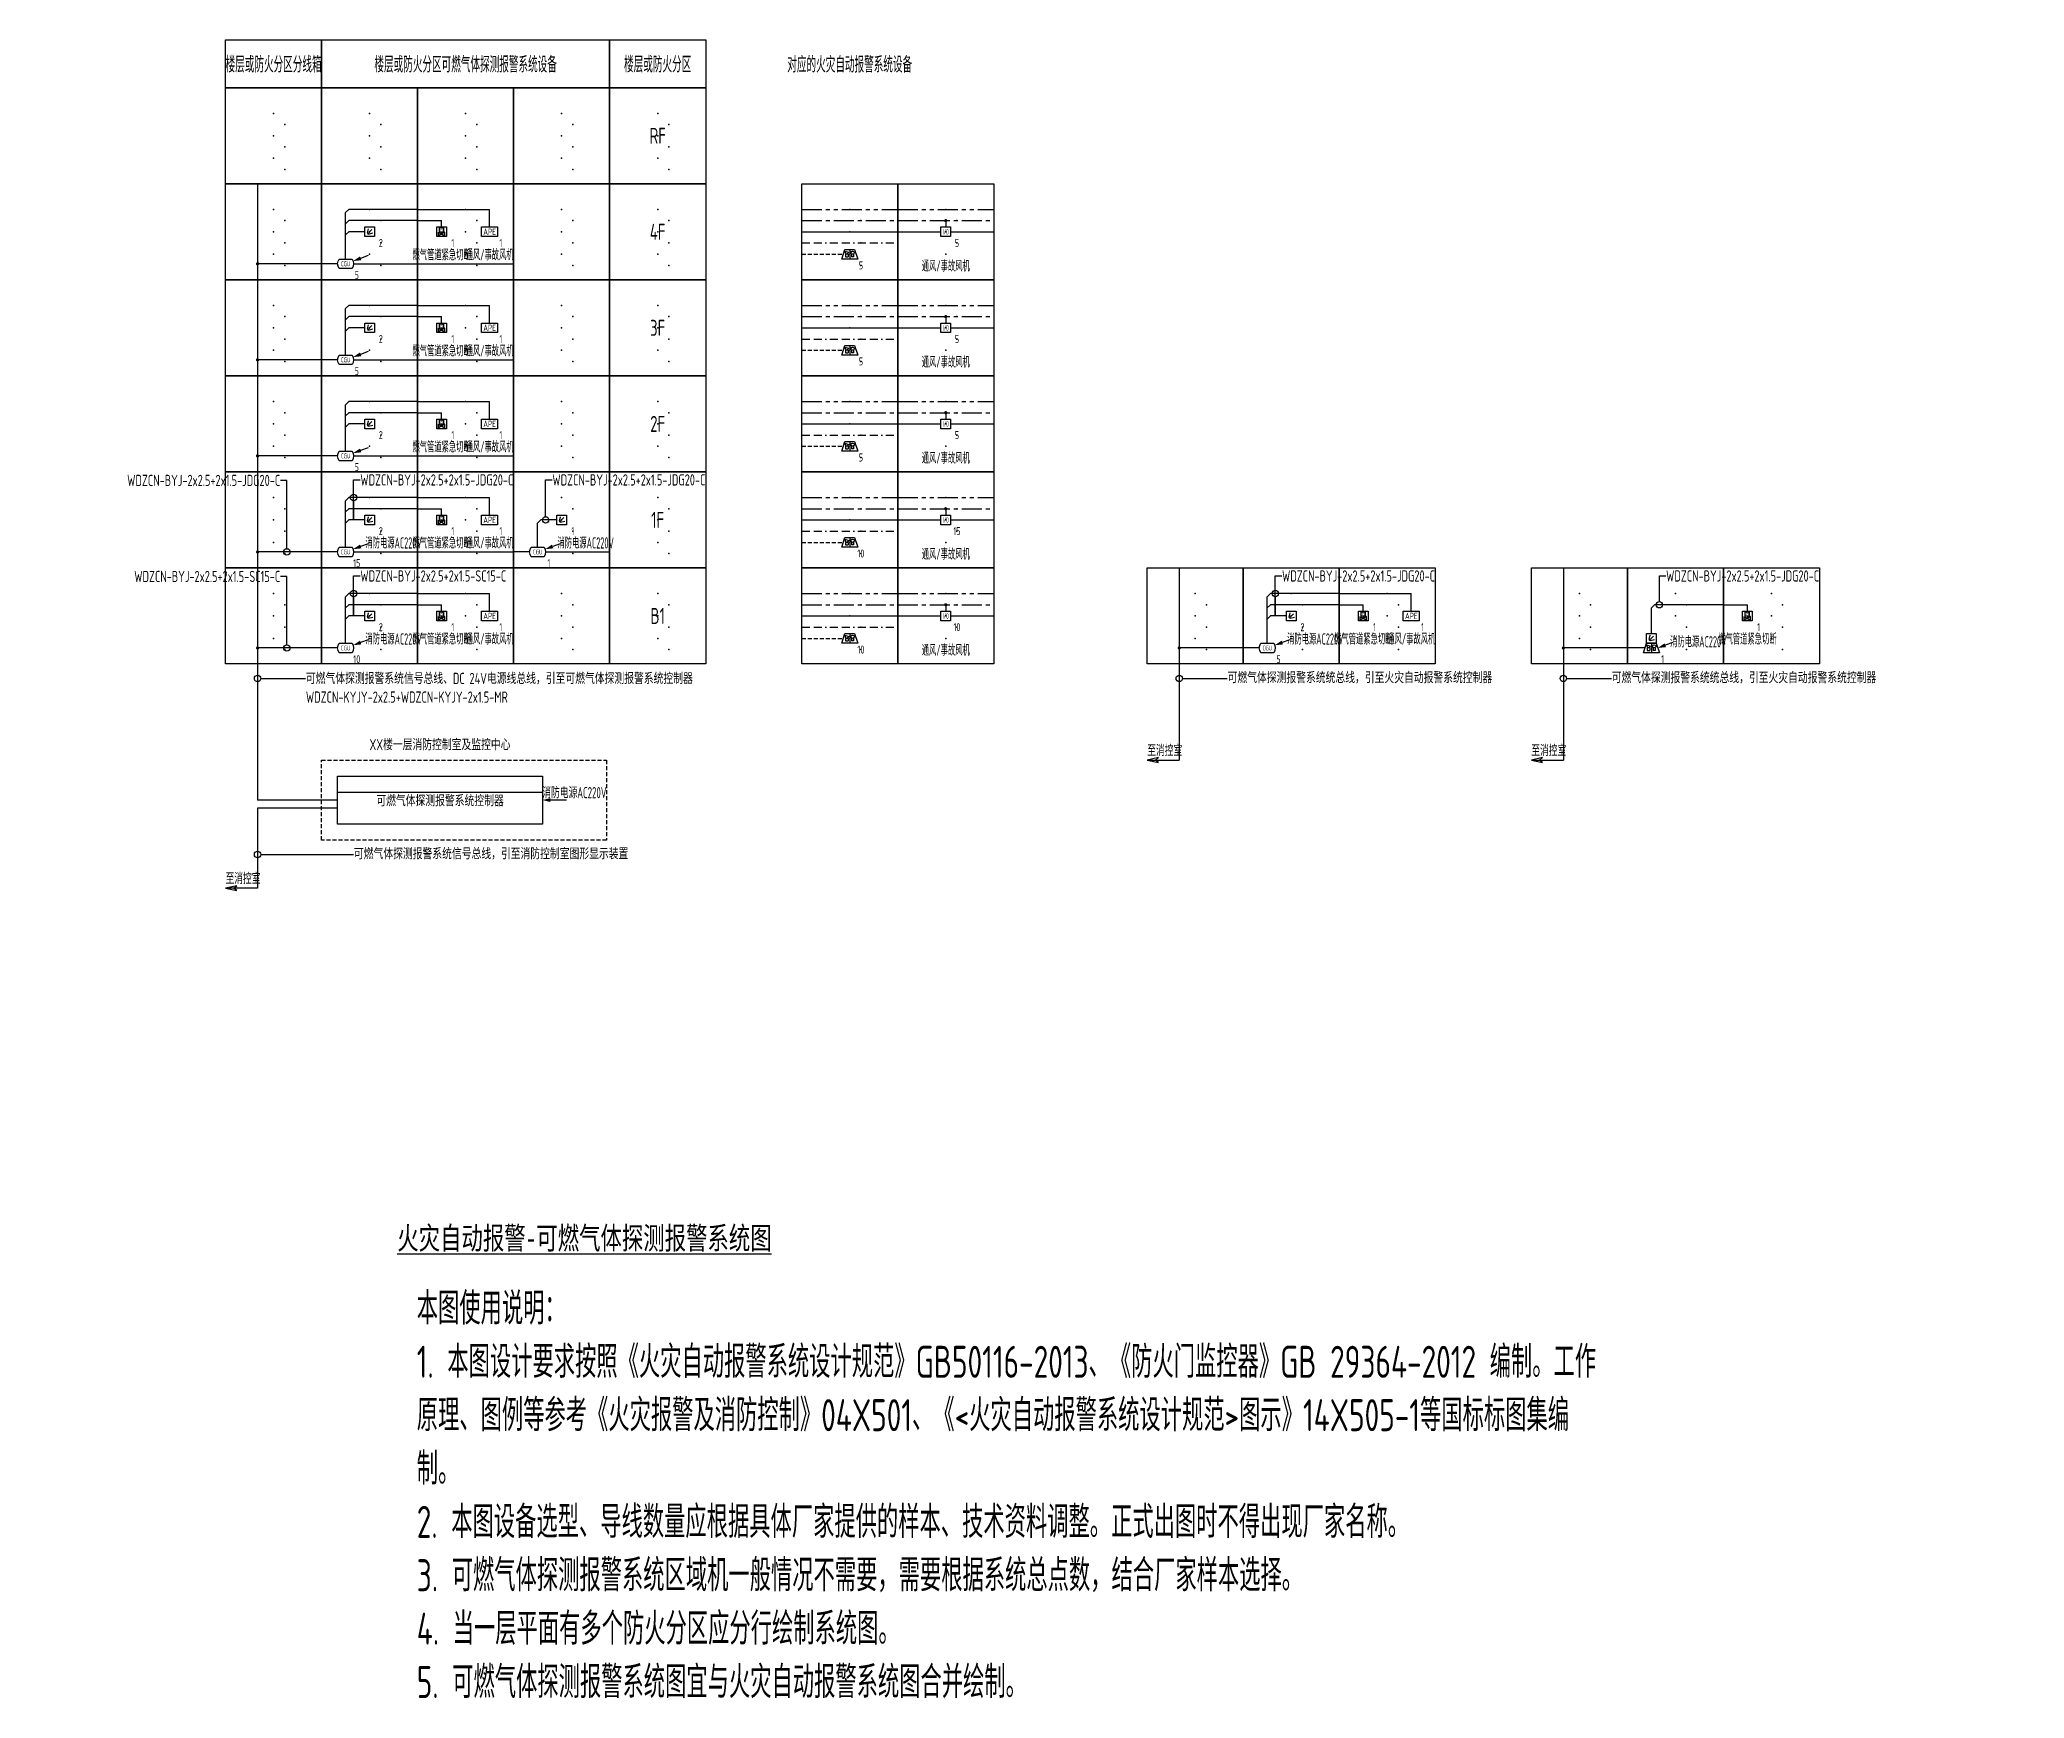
# Model space of a CAD drawing. Header units: millimetres. Extents: x -1040173 to 349982, y -145921 to 298175.
# Drawn here: x 128508 to 190513, y -35307 to 16500 of the extents above; entities that cross this region are included whole.
import ezdxf
from ezdxf import colors
from ezdxf.entities.mleader import LeaderData, LeaderLine
from ezdxf.enums import TextEntityAlignment as Align
from ezdxf.math import Vec2, Vec3

# ---------------------------------------------------------------- set-up
doc = ezdxf.new("R2010")
doc.units = ezdxf.units.MM
doc.header["$LTSCALE"] = 500
doc.header["$MEASUREMENT"] = 0
for name, pattern in [('BORDER', [1.75, 0.5, -0.25, 0.5, -0.25, 0, -0.25]), ('CENTER', [2, 1.25, -0.25, 0.25, -0.25]), ('HIDDEN', [0.375, 0.25, -0.125]), ('PHANTOM', [2.5, 1.25, -0.25, 0.25, -0.25, 0.25, -0.25])]:
    doc.linetypes.add(name, pattern=pattern)
doc.layers.get('0').update_dxf_attribs({"color": 255, "linetype": 'CONTINUOUS'})
for name, color, linetype in [('E-BRST-WIRE', 2, 'BORDER'), ('E-FAS-DEVC', 3, 'CONTINUOUS'), ('E-FAS-WIRE', 4, 'CONTINUOUS'), ('E-FAS-WIRE2', 1, 'CENTER'), ('E-FAS-WIRE3', 4, 'PHANTOM'), ('E-FAS-WIRE5', 4, 'HIDDEN'), ('E-POWR-EQPM', 3, 'CONTINUOUS'), ('E-REQU-DIMS', 30, 'CONTINUOUS'), ('E-UNIV-DIAG', 2, 'CONTINUOUS'), ('E-UNIV-DIAG2', 2, 'HIDDEN'), ('E-UNIV-EL', 140, 'CONTINUOUS'), ('E-UNIV-NOTE', 6, 'CONTINUOUS')]:
    doc.layers.add(name, color=color, linetype=linetype)
doc.styles.add('TH-STYLE1', font='Stfangso_0.ttf', dxfattribs={"width": 0.7})
doc.styles.add('TH-STYLE3', font='tssdeng.shx', dxfattribs={"width": 0.7, "bigfont": 'tssdchn.shx'})

# ---------------------------------------------------------------- blocks, each defined once
blk = doc.blocks.new('E-ES01')
blk.add_lwpolyline([(0, 3000), (3000, 3000), (3000, 0), (0, 0)], close=True)
for p in [(1500, 2200), (1500, 1500), (1850, 1850), (1500, 800), (1850, 1150), (1850, 450)]:
    blk.add_point(p)
blk = doc.blocks.new('E-BCGS110')
blk.add_lwpolyline([(-2, 1.5), (2, 1.5, -0.333333), (2, -1.5), (-2, -1.5, -0.333333)], format="xyb", close=True)
at = {"layer": 'E-UNIV-EL', "style": 'TH-STYLE3', "width": 0.7}
blk.add_attdef('F', text='', height=1.5, dxfattribs=at).set_placement((0, 0), align=Align.MIDDLE)
blk = doc.blocks.new('E-BCGS210')
blk.add_lwpolyline([(-1.5, -1.5), (-1.5, 1.5), (1.5, 1.5), (1.5, -1.5)], close=True)
at = {"layer": 'E-UNIV-EL'}
for p, q in [((-0.71, -0.35), (-0.35, 0.97)), ((-0.71, -0.71), (0.71, 0.71)), ((-0.35, -0.71), (0.97, -0.35))]:
    blk.add_line(p, q, dxfattribs=at)
at = {"layer": 'E-UNIV-EL', "const_width": 0.25}
blk.add_lwpolyline([(-0.62, -0.44, 1), (-0.44, -0.62, 1)], format="xyb", close=True, dxfattribs=at)
blk = doc.blocks.new('E-BFAS621-3')
blk.add_lwpolyline([(-1.5, -1.5), (-1.5, 1.5), (1.5, 1.5), (1.5, -1.5)], close=True)
at = {"layer": 'E-UNIV-EL'}
for p, q in [((-0.65, 1.3), (0.65, 1.3)), ((-0.65, 0), (-0.65, 1.3)), ((-0.65, 0), (0.65, 0)), ((0, 0), (0, -0.7)), ((0.65, 0), (0.65, 1.3))]:
    blk.add_line(p, q, dxfattribs=at)
blk.add_lwpolyline([(1, -1.28), (1, -0.12), (-1, -1.28), (-1, -0.12)], close=True, dxfattribs=at)
at = {"layer": 'E-UNIV-EL', "style": 'TH-STYLE3', "width": 0.7}
blk.add_attdef('F', text='', height=1, dxfattribs=at).set_placement((0, 0.65), align=Align.MIDDLE)
blk = doc.blocks.new('E-BDB004')
blk.add_lwpolyline([(-2.5, -1.5), (-2.5, 1.5), (2.5, 1.5), (2.5, -1.5)], close=True)
at = {"layer": 'E-UNIV-EL', "style": 'TH-STYLE3', "width": 0.7}
blk.add_attdef('BOX', text='', height=2, dxfattribs=at).set_placement((0, 0), align=Align.MIDDLE)
blk = doc.blocks.new('E-BFAS520')
blk.add_lwpolyline([(-1.5, -1.5), (-1.5, 1.5), (1.5, 1.5), (1.5, -1.5)], close=True)
at = {"layer": 'E-UNIV-EL', "style": 'TH-STYLE3', "width": 0.5}
blk.add_attdef('F', text='', height=1.7, dxfattribs=at).set_placement((0, 0), align=Align.MIDDLE)
blk = doc.blocks.new('E-BFAS330')
blk.add_lwpolyline([(-2.5, -1.5), (-1.5, 1.5), (1.5, 1.5), (2.5, -1.5)], close=True)
at = {"layer": 'E-UNIV-EL'}
for p, q in [((-1.56, 1), (-0.24, 0.6)), ((-1.1, 0), (-1.56, 1)), ((-0.5, 0), (-1.3, 0)), ((-1.3, 0), (-1.3, -0.8)), ((-0.7, 0), (-0.24, 0.6)), ((-0.5, 0), (-0.5, -0.8)), ((0, 1.5), (0, -1.5)), ((0.6, 0.1), (0.6, -0.8)), ((1.2, 0.1), (1.2, -0.8)), ((-1.3, -0.8), (-0.5, -0.8)), ((1.2, -0.8), (0.6, -0.8))]:
    blk.add_line(p, q, dxfattribs=at)
blk.add_circle((0.9, 0.5), 0.5, dxfattribs=at)
blk = doc.blocks.new('E-BCGS215')
for points in [[(-2.5, -3), (-1.5, 0), (1.5, 0), (2.5, -3)], [(-1.5, 0), (-1.5, 3), (1.5, 3), (1.5, 0)]]:
    blk.add_lwpolyline(points, close=True)
at = {"layer": 'E-UNIV-EL'}
for p, q in [((-0.71, 1.15), (-0.35, 2.47)), ((-0.71, 0.79), (0.71, 2.21)), ((-0.35, 0.79), (0.97, 1.15)), ((0, 0), (0, -3)), ((-1.56, -0.5), (-0.24, -0.9)), ((-1.1, -1.5), (-1.56, -0.5)), ((-0.5, -1.5), (-1.3, -1.5)), ((-1.3, -1.5), (-1.3, -2.3)), ((-1.3, -2.3), (-0.5, -2.3)), ((-0.7, -1.5), (-0.24, -0.9)), ((-0.5, -1.5), (-0.5, -2.3)), ((0.6, -1.4), (0.6, -2.3)), ((1.2, -2.3), (0.6, -2.3)), ((1.2, -1.4), (1.2, -2.3))]:
    blk.add_line(p, q, dxfattribs=at)
at = {"layer": 'E-UNIV-EL', "const_width": 0.25}
blk.add_lwpolyline([(-0.62, 1.06, 1), (-0.44, 0.88, 1)], format="xyb", close=True, dxfattribs=at)
at = {"layer": 'E-UNIV-EL'}
blk.add_circle((0.9, -1), 0.5, dxfattribs=at)
blk = doc.blocks.new('_DotBlank')
at = {"color": 0, "linetype": 'ByBlock', "lineweight": -2}
blk.add_line((-0.5, 0), (-1, 0), dxfattribs=at)
blk.add_circle((0, 0), 0.5, dxfattribs=at)

msp = doc.modelspace()

# ---------------------------------------------------------------- linework, layer by layer
at = {"layer": 'E-BRST-WIRE'}
for p, q in [((152316, 10150), (155316, 10150)), ((152316, 7150), (155316, 7150)), ((152316, 4150), (155316, 4150)), ((152316, 1150), (155316, 1150)), ((152316, -1850), (155316, -1850))]:
    msp.add_line(p, q, dxfattribs=at)
at = {"layer": 'E-FAS-DEVC'}
for p, q in [((138771, 9757), (138536, 9671)), ((138771, 6757), (138536, 6671)), ((138771, 3757), (138536, 3671)), ((138771, 757), (138536, 671)), ((144771, 757), (144536, 671)), ((138771, -2243), (138536, -2329)), ((167567, -2243), (167332, -2329)), ((179532, -2329), (179297, -2414)), ((137816, -7000), (144216, -7000)), ((144966, -7250), (144466, -7250))]:
    msp.add_line(p, q, dxfattribs=at)
for points in [[(138536, 9671, 125, 0, 0), (138301, 9586, 0, 0, 0)], [(138536, 6671, 125, 0, 0), (138301, 6586, 0, 0, 0)], [(138536, 3671, 125, 0, 0), (138301, 3586, 0, 0, 0)], [(138536, 671, 125, 0, 0), (138301, 586, 0, 0, 0)], [(144536, 671, 125, 0, 0), (144301, 586, 0, 0, 0)], [(138536, -2329, 125, 0, 0), (138301, -2414, 0, 0, 0)], [(167332, -2329, 125, 0, 0), (167097, -2414, 0, 0, 0)], [(179297, -2414, 125, 0, 0), (179062, -2500, 0, 0, 0)], [(144466, -7250, 125, 0, 0), (144216, -7250, 0, 0, 0)]]:
    msp.add_lwpolyline(points, format="xyseb", dxfattribs=at)
msp.add_lwpolyline([(137816, -8000), (137816, -6500), (144216, -6500), (144216, -8000)], close=True, dxfattribs=at)
at = {"layer": 'E-FAS-WIRE'}
for p, q in [((135316, 12000), (135316, 9000)), ((138166, 11200), (138066, 11100)), ((140316, 11200), (138166, 11200)), ((140316, 11200), (142566, 11200)), ((142566, 10650), (142566, 11200)), ((138066, 10400), (138066, 11100)), ((138066, 10750), (138166, 10850)), ((140316, 10850), (138166, 10850)), ((140316, 10850), (141066, 10850)), ((141066, 10650), (141066, 10850)), ((156816, 10850), (156816, 10650)), ((138066, 10400), (138166, 10500)), ((138066, 9650), (138066, 10400)), ((138666, 10500), (138166, 10500)), ((152316, 10500), (155316, 10500)), ((155316, 10500), (156666, 10500)), ((156966, 10500), (158316, 10500)), ((137316, 9500), (135316, 9500)), ((137816, 9500), (137316, 9500)), ((138316, 9500), (140316, 9500)), ((140316, 9500), (143316, 9500)), ((135316, 9000), (135316, 6000)), ((138166, 8200), (138066, 8100)), ((138066, 7400), (138066, 8100)), ((140316, 8200), (138166, 8200)), ((140316, 8200), (142566, 8200)), ((142566, 7650), (142566, 8200)), ((138066, 7750), (138166, 7850)), ((138066, 7400), (138166, 7500)), ((140316, 7850), (138166, 7850)), ((138666, 7500), (138166, 7500)), ((140316, 7850), (141066, 7850)), ((141066, 7650), (141066, 7850)), ((152316, 7500), (155316, 7500)), ((155316, 7500), (156666, 7500)), ((156816, 7850), (156816, 7650)), ((156966, 7500), (158316, 7500)), ((138066, 6650), (138066, 7400)), ((137316, 6500), (135316, 6500)), ((137816, 6500), (137316, 6500)), ((138316, 6500), (140316, 6500)), ((140316, 6500), (143316, 6500)), ((135316, 6000), (135316, 3000)), ((138166, 5200), (138066, 5100)), ((138066, 4400), (138066, 5100)), ((140316, 5200), (138166, 5200)), ((140316, 5200), (142566, 5200)), ((142566, 4650), (142566, 5200)), ((138066, 4750), (138166, 4850)), ((138066, 4400), (138166, 4500)), ((138066, 3650), (138066, 4400)), ((140316, 4850), (138166, 4850)), ((138666, 4500), (138166, 4500)), ((140316, 4850), (141066, 4850)), ((141066, 4650), (141066, 4850)), ((152316, 4500), (155316, 4500)), ((155316, 4500), (156666, 4500)), ((156816, 4850), (156816, 4650)), ((156966, 4500), (158316, 4500)), ((137316, 3500), (135316, 3500)), ((137316, 3500), (136066, 3500)), ((137816, 3500), (137316, 3500)), ((138316, 3500), (140316, 3500)), ((140316, 3500), (143316, 3500)), ((135316, 3000), (135316, 0)), ((138166, 2200), (138066, 2100)), ((138066, 1400), (138066, 2100)), ((140316, 2200), (138166, 2200)), ((140316, 2200), (142566, 2200)), ((142566, 1650), (142566, 2200)), ((138066, 1750), (138166, 1850)), ((138066, 1400), (138166, 1500)), ((138066, 650), (138066, 1400)), ((140316, 1850), (138166, 1850)), ((138666, 1500), (138166, 1500)), ((140316, 1850), (141066, 1850)), ((141066, 1650), (141066, 1850)), ((144066, 1400), (144166, 1500)), ((144066, 650), (144066, 1400)), ((144666, 1500), (144166, 1500)), ((152316, 1500), (155316, 1500)), ((155316, 1500), (156666, 1500)), ((156816, 1850), (156816, 1650)), ((156966, 1500), (158316, 1500)), ((137316, 500), (135316, 500)), ((137316, 500), (136066, 500)), ((137816, 500), (137316, 500)), ((138316, 500), (140316, 500)), ((140316, 500), (143316, 500)), ((143816, 500), (143316, 500)), ((144316, 500), (146316, 500)), ((135316, 0), (135316, -3000)), ((164112, 0), (164112, -3000)), ((176112, 0), (176112, -3000)), ((138166, -800), (138066, -900)), ((138066, -1600), (138066, -900)), ((138066, -1250), (138166, -1150)), ((140316, -800), (138166, -800)), ((140316, -1150), (138166, -1150)), ((140316, -800), (142566, -800)), ((140316, -1150), (141066, -1150)), ((141066, -1350), (141066, -1150)), ((142566, -1350), (142566, -800)), ((156816, -1150), (156816, -1350)), ((166962, -800), (166862, -900)), ((166862, -1600), (166862, -900)), ((166862, -1250), (166962, -1150)), ((169112, -800), (166962, -800)), ((169112, -1150), (166962, -1150)), ((169112, -800), (171362, -800)), ((169112, -1150), (169862, -1150)), ((169862, -1350), (169862, -1150)), ((171362, -1350), (171362, -800)), ((178862, -1250), (178962, -1150)), ((181112, -1150), (178962, -1150)), ((181112, -1150), (181862, -1150)), ((181862, -1350), (181862, -1150)), ((138066, -1600), (138166, -1500)), ((138066, -2350), (138066, -1600)), ((138666, -1500), (138166, -1500)), ((152316, -1500), (155316, -1500)), ((155316, -1500), (156666, -1500)), ((156966, -1500), (158316, -1500)), ((166862, -1600), (166962, -1500)), ((166862, -2350), (166862, -1600)), ((167462, -1500), (166962, -1500)), ((178862, -2050), (178862, -1250)), ((137316, -2500), (135316, -2500)), ((135316, -3000), (135316, -7250)), ((137816, -2500), (137316, -2500)), ((166112, -2500), (164112, -2500)), ((164112, -3000), (164112, -6000)), ((166612, -2500), (166112, -2500)), ((178112, -2500), (176112, -2500)), ((176112, -3000), (176112, -6000)), ((178662, -2500), (178112, -2500)), ((163112, -6000), (164112, -6000)), ((175112, -6000), (176112, -6000)), ((137816, -7250), (135316, -7250)), ((137816, -7500), (135316, -7500)), ((135316, -7500), (135316, -10000)), ((135316, -10000), (134316, -10000))]:
    msp.add_line(p, q, dxfattribs=at)
at = {"layer": 'E-FAS-WIRE', "const_width": 50}
for points in [[(156791, 10850, 1), (156841, 10850, 1)], [(135291, 9500, 1), (135341, 9500, 1)], [(156791, 7850, 1), (156841, 7850, 1)], [(135291, 6500, 1), (135341, 6500, 1)], [(156791, 4850, 1), (156841, 4850, 1)], [(135291, 3500, 1), (135341, 3500, 1)], [(156791, 1850, 1), (156841, 1850, 1)], [(135291, 500, 1), (135341, 500, 1)], [(156791, -1150, 1), (156841, -1150, 1)], [(135291, -2500, 1), (135341, -2500, 1)], [(164087, -2500, 1), (164137, -2500, 1)], [(176087, -2500, 1), (176137, -2500, 1)]]:
    msp.add_lwpolyline(points, format="xyb", close=True, dxfattribs=at)
at = {"layer": 'E-FAS-WIRE'}
for points in [[(163112, -6000), (163465, -6075), (163365, -6000), (163465, -5925), (163112, -6000)], [(175112, -6000), (175465, -6075), (175365, -6000), (175465, -5925), (175112, -6000)], [(134316, -10000), (134669, -10075), (134569, -10000), (134669, -9925), (134316, -10000)]]:
    msp.add_lwpolyline(points, dxfattribs=at)
at = {"layer": 'E-FAS-WIRE2'}
for p, q in [((152316, 10850), (155316, 10850)), ((155316, 10850), (158316, 10850)), ((152316, 7850), (155316, 7850)), ((155316, 7850), (158316, 7850)), ((152316, 4850), (155316, 4850)), ((155316, 4850), (158316, 4850)), ((152316, 1850), (155316, 1850)), ((155316, 1850), (158316, 1850)), ((152316, -1150), (155316, -1150)), ((155316, -1150), (158316, -1150))]:
    msp.add_line(p, q, dxfattribs=at)
at = {"layer": 'E-FAS-WIRE3'}
for p, q in [((152316, 11200), (155316, 11200)), ((155316, 11200), (158316, 11200)), ((152316, 8200), (155316, 8200)), ((155316, 8200), (158316, 8200)), ((152316, 5200), (155316, 5200)), ((155316, 5200), (158316, 5200)), ((152316, 2200), (155316, 2200)), ((155316, 2200), (158316, 2200)), ((152316, -800), (155316, -800)), ((155316, -800), (158316, -800))]:
    msp.add_line(p, q, dxfattribs=at)
at = {"layer": 'E-FAS-WIRE5'}
for p, q in [((152316, 9800), (153616, 9800)), ((152316, 6800), (153616, 6800)), ((152316, 3800), (153616, 3800)), ((152316, 800), (153616, 800)), ((152316, -2200), (153616, -2200))]:
    msp.add_line(p, q, dxfattribs=at)
at = {"layer": 'E-UNIV-DIAG'}
for points in [[(134316, 16500), (137316, 16500), (137316, 15000), (134316, 15000)], [(137316, 16500), (146316, 16500), (146316, 15000), (137316, 15000)], [(146316, 16500), (149316, 16500), (149316, 15000), (146316, 15000)]]:
    msp.add_lwpolyline(points, close=True, dxfattribs=at)
at = {"layer": 'E-UNIV-DIAG2'}
msp.add_lwpolyline([(137316, -8500), (137316, -6000), (146216, -6000), (146216, -8500)], close=True, dxfattribs=at)
at = {"layer": 'E-UNIV-NOTE'}
msp.add_line((138316, -675), (138316, -250), dxfattribs=at)

# ---------------------------------------------------------------- block references
at = {"layer": 'E-FAS-DEVC', "xscale": 100, "yscale": 100, "zscale": 100}
for name, p in [('E-BCGS210', (138816, 10500)), ('E-BFAS330', (153816, 9800)), ('E-BCGS210', (138816, 7500)), ('E-BFAS330', (153816, 6800)), ('E-BCGS210', (138816, 4500)), ('E-BFAS330', (153816, 3800)), ('E-BCGS210', (138816, 1500)), ('E-BCGS210', (144816, 1500)), ('E-BFAS330', (153816, 800)), ('E-BCGS210', (138816, -1500)), ('E-BCGS210', (167612, -1500)), ('E-BFAS330', (153816, -2200)), ('E-BCGS215', (178862, -2350))]:
    msp.add_blockref(name, p, dxfattribs=at)
at = {"layer": 'E-FAS-DEVC'}
ref = msp.add_blockref('E-BFAS621-3', (141066, 10500), dxfattribs=dict(at, xscale=100, yscale=100, zscale=100))
ref.add_attrib('F', 'M', dxfattribs={"layer": 'E-UNIV-EL', "height": 100, "style": 'TH-STYLE3', "width": 0.7}).set_placement((141066, 10575), align=Align.MIDDLE)
at = {"layer": 'E-FAS-DEVC', "xscale": 100, "yscale": 100, "zscale": 100}
for name, p, values in [('E-BFAS520', (156816, 10500), {'F': 'I/O'}), ('E-BCGS110', (138066, 9500), {'F': 'CGU'}), ('E-BFAS520', (156816, 7500), {'F': 'I/O'}), ('E-BCGS110', (138066, 6500), {'F': 'CGU'}), ('E-BFAS520', (156816, 4500), {'F': 'I/O'}), ('E-BCGS110', (138066, 3500), {'F': 'CGU'}), ('E-BFAS520', (156816, 1500), {'F': 'I/O'}), ('E-BCGS110', (138066, 500), {'F': 'CGU'}), ('E-BCGS110', (144066, 500), {'F': 'CGU'}), ('E-BFAS520', (156816, -1500), {'F': 'I/O'}), ('E-BCGS110', (138066, -2500), {'F': 'CGU'}), ('E-BCGS110', (166862, -2500), {'F': 'CGU'})]:
    msp.add_blockref(name, p, dxfattribs=at).add_auto_attribs(values)
at = {"layer": 'E-FAS-DEVC'}
ref = msp.add_blockref('E-BFAS621-3', (141066, 7500), dxfattribs=dict(at, xscale=100, yscale=100, zscale=100))
ref.add_attrib('F', 'M', dxfattribs={"layer": 'E-UNIV-EL', "height": 100, "style": 'TH-STYLE3', "width": 0.7}).set_placement((141066, 7575), align=Align.MIDDLE)
ref = msp.add_blockref('E-BFAS621-3', (141066, 4500), dxfattribs=dict(at, xscale=100, yscale=100, zscale=100))
ref.add_attrib('F', 'M', dxfattribs={"layer": 'E-UNIV-EL', "height": 100, "style": 'TH-STYLE3', "width": 0.7}).set_placement((141066, 4575), align=Align.MIDDLE)
ref = msp.add_blockref('E-BFAS621-3', (141066, 1500), dxfattribs=dict(at, xscale=100, yscale=100, zscale=100))
ref.add_attrib('F', 'M', dxfattribs={"layer": 'E-UNIV-EL', "height": 100, "style": 'TH-STYLE3', "width": 0.7}).set_placement((141066, 1575), align=Align.MIDDLE)
ref = msp.add_blockref('E-BFAS621-3', (141066, -1500), dxfattribs=dict(at, xscale=100, yscale=100, zscale=100))
ref.add_attrib('F', 'M', dxfattribs={"layer": 'E-UNIV-EL', "height": 100, "style": 'TH-STYLE3', "width": 0.7}).set_placement((141066, -1425), align=Align.MIDDLE)
ref = msp.add_blockref('E-BFAS621-3', (169862, -1500), dxfattribs=dict(at, xscale=100, yscale=100, zscale=100))
ref.add_attrib('F', 'M', dxfattribs={"layer": 'E-UNIV-EL', "height": 100, "style": 'TH-STYLE3', "width": 0.7}).set_placement((169862, -1425), align=Align.MIDDLE)
ref = msp.add_blockref('E-BFAS621-3', (181862, -1500), dxfattribs=dict(at, xscale=100, yscale=100, zscale=100))
ref.add_attrib('F', 'M', dxfattribs={"layer": 'E-UNIV-EL', "height": 100, "style": 'TH-STYLE3', "width": 0.7}).set_placement((181862, -1425), align=Align.MIDDLE)
at = {"layer": 'E-POWR-EQPM', "xscale": 100, "yscale": 100, "zscale": 100}
for p in [(142566, 10500), (142566, 7500), (142566, 4500), (142566, 1500), (142566, -1500), (171362, -1500)]:
    msp.add_blockref('E-BDB004', p, dxfattribs=at).add_auto_attribs({'BOX': 'APE'})
at = {"layer": 'E-UNIV-DIAG'}
for p in [(134316, 12000), (137316, 12000), (140316, 12000), (143316, 12000), (146316, 12000), (134316, 9000), (137316, 9000), (140316, 9000), (143316, 9000), (146316, 9000), (152316, 9000), (155316, 9000), (134316, 6000), (137316, 6000), (140316, 6000), (143316, 6000), (146316, 6000), (152316, 6000), (155316, 6000), (134316, 3000), (137316, 3000), (140316, 3000), (143316, 3000), (146316, 3000), (152316, 3000), (155316, 3000), (134316, 0), (137316, 0), (140316, 0), (143316, 0), (146316, 0), (152316, 0), (155316, 0), (134316, -3000), (137316, -3000), (140316, -3000), (143316, -3000), (146316, -3000), (152316, -3000), (155316, -3000), (163112, -3000), (166112, -3000), (169112, -3000), (175112, -3000), (178112, -3000), (181112, -3000)]:
    msp.add_blockref('E-ES01', p, dxfattribs=at)

# ---------------------------------------------------------------- texts
at = {"layer": 'E-UNIV-NOTE', "style": 'TH-STYLE3'}
for s, height, width, p in [('楼层或防火分区分线箱', 500, 0.5, (135816, 15750)), ('楼层或防火分区可燃气体探测报警系统设备', 500, 0.5, (141816, 15750)), ('楼层或防火分区', 500, 0.5, (147816, 15750)), ('对应的火灾自动报警系统设备', 500, 0.5, (153816, 15750)), ('RF', 500, 0.7, (147816, 13500)), ('4F', 500, 0.7, (147816, 10500)), ('2', 250, 0.7, (139166, 10150)), ('燃气管道紧急切断', 350, 0.5, (141066, 9800)), ('1', 250, 0.7, (141416, 10150)), ('通风/事故风机', 350, 0.5, (142566, 9800)), ('1', 250, 0.7, (142916, 10150)), ('5', 250, 0.7, (157166, 10150)), ('5', 250, 0.7, (154166, 9450)), ('通风/事故风机', 350, 0.5, (156816, 9450)), ('5', 250, 0.7, (138416, 9150)), ('3F', 500, 0.7, (147816, 7500)), ('2', 250, 0.7, (139166, 7150)), ('燃气管道紧急切断', 350, 0.5, (141066, 6800)), ('1', 250, 0.7, (141416, 7150)), ('通风/事故风机', 350, 0.5, (142566, 6800)), ('1', 250, 0.7, (142916, 7150)), ('5', 250, 0.7, (157166, 7150)), ('5', 250, 0.7, (138416, 6150)), ('5', 250, 0.7, (154166, 6450)), ('通风/事故风机', 350, 0.5, (156816, 6450)), ('2F', 500, 0.7, (147816, 4500)), ('2', 250, 0.7, (139166, 4150)), ('燃气管道紧急切断', 350, 0.5, (141066, 3800)), ('1', 250, 0.7, (141416, 4150)), ('通风/事故风机', 350, 0.5, (142566, 3800)), ('1', 250, 0.7, (142916, 4150)), ('5', 250, 0.7, (157166, 4150)), ('5', 250, 0.7, (138416, 3150)), ('5', 250, 0.7, (154166, 3450)), ('通风/事故风机', 350, 0.5, (156816, 3450)), ('2', 250, 0.7, (139166, 1150)), ('1', 250, 0.7, (141416, 1150)), ('1', 250, 0.7, (142916, 1150)), ('1', 250, 0.7, (145166, 1150)), ('1F', 500, 0.7, (147816, 1500)), ('15', 250, 0.7, (157166, 1150)), ('消防电源AC220V', 350, 0.5, (139566, 800)), ('燃气管道紧急切断', 350, 0.5, (141066, 800)), ('通风/事故风机', 350, 0.5, (142566, 800)), ('消防电源AC220V', 350, 0.5, (145566, 800)), ('通风/事故风机', 350, 0.5, (156816, 450)), ('15', 250, 0.7, (138416, 150)), ('1', 250, 0.7, (144416, 150)), ('10', 250, 0.7, (154166, 450)), ('2', 250, 0.7, (139166, -1850)), ('1', 250, 0.7, (141416, -1850)), ('1', 250, 0.7, (142916, -1850)), ('B1', 500, 0.7, (147816, -1500)), ('10', 250, 0.7, (157166, -1850)), ('2', 250, 0.7, (167962, -1850)), ('1', 250, 0.7, (170212, -1850)), ('1', 250, 0.7, (171712, -1850)), ('1', 250, 0.7, (182212, -1850)), ('消防电源AC220V', 350, 0.5, (139566, -2200)), ('燃气管道紧急切断', 350, 0.5, (141066, -2200)), ('通风/事故风机', 350, 0.5, (142566, -2200)), ('10', 250, 0.7, (154166, -2550)), ('通风/事故风机', 350, 0.5, (156816, -2550)), ('消防电源AC220V', 350, 0.5, (168362, -2200)), ('燃气管道紧急切断', 350, 0.5, (169862, -2200)), ('通风/事故风机', 350, 0.5, (171362, -2200)), ('消防电源AC220V', 350, 0.5, (180327, -2286)), ('燃气管道紧急切断', 350, 0.5, (181862, -2200)), ('10', 250, 0.7, (138416, -2850)), ('5', 250, 0.7, (167212, -2850)), ('1', 250, 0.7, (179212, -2850)), ('消防电源AC220V', 350, 0.6, (145216, -7000)), ('可燃气体探测报警系统控制器', 350, 0.7, (141016, -7250))]:
    msp.add_text(s, height=height, dxfattribs=dict(at, width=width)).set_placement(p, align=Align.MIDDLE)
at = {"layer": 'E-UNIV-NOTE', "style": 'TH-STYLE3', "width": 0.7}
msp.add_text('XX楼一层消防控制室及监控中心', height=350, rotation=360, dxfattribs=at).set_placement((141016, -5500), align=Align.MIDDLE)
at = {"layer": 'E-UNIV-NOTE', "style": 'TH-STYLE3', "width": 0.6}
for p in [(163112, -5700), (175112, -5700), (134316, -9700)]:
    msp.add_text('至消控室', height=350, dxfattribs=at).set_placement(p, align=Align.MIDDLE_LEFT)
at = {"layer": 'E-UNIV-NOTE', "insert": (145528, -20968), "char_height": 700, "attachment_point": 5, "style": 'TH-STYLE1'}
msp.add_mtext('{\\L火灾自动报警-可燃气体探测报警系统图}', dxfattribs=at)
at = {"layer": 'E-UNIV-NOTE', "insert": (140289, -22629), "char_height": 500, "width": 37138.46, "attachment_point": 1, "style": 'TH-STYLE3'}
msp.add_mtext('{\\H2x;本图使用说明：\\P1. 本图设计要求按照《火灾自动报警系统设计规范》GB50116-2013、《防火门监控器》GB 29364-2012 编制。工作原理、图例等参考《火灾报警及消防控制》04X501、《<火灾自动报警系统设计规范>图示》14X505-1等国标标图集编制。\\P2. 本图设备选型、导线数量应根据具体厂家提供的样本、技术资料调整。正式出图时不得出现厂家名称。\\P3. 可燃气体探测报警系统区域机一般情况不需要，需要根据系统总点数，结合厂家样本选择。\\P4. 当一层平面有多个防火分区应分行绘制系统图。\\P5. 可燃气体探测报警系统图宜与火灾自动报警系统图合并绘制。}', dxfattribs=at)

# ---------------------------------------------------------------- leaders
at = {"layer": 'E-REQU-DIMS'}
ml = msp.add_multileader_mtext('Standard', dxfattribs=at)
ml.set_content('WDZCN-BYJ-2x2.5+2x1.5-JDG20-C', color=6, style='TH-STYLE3')
ml.set_leader_properties()
ml.set_arrow_properties(name='DOTBLANK')
ml.build(insert=Vec2(0, 0))
ml.multileader.update_dxf_attribs({"dogleg_length": 2, "arrow_head_size": 200, "scale": 100})
ctx = ml.context
ctx.base_point, ctx.scale, ctx.char_height, ctx.arrow_head_size, ctx.landing_gap_size, ctx.plane_origin = Vec3(130530, 2735), 100, 350, 200, 9, Vec3(135949, 4539)
ctx.text_align_type = 2
notes = []
notes.append((ctx, [(0, (1, 1, 0), (136232, 2735), (-1, 0), 200, [(1, [(136232, 500)], 0, [])])]))
ctx.mtext.insert, ctx.mtext.alignment, ctx.mtext.flow_direction = Vec3(136023, 2910), 3, 5
ml = msp.add_multileader_mtext('Standard', dxfattribs=at)
ml.set_content('WDZCN-BYJ-2x2.5+2x1.5-JDG20-C', color=6, style='TH-STYLE3')
ml.set_leader_properties()
ml.set_arrow_properties(name='DOTBLANK')
ml.build(insert=Vec2(0, 0))
ml.multileader.update_dxf_attribs({"dogleg_length": 2, "arrow_head_size": 200, "scale": 100})
ctx = ml.context
ctx.base_point, ctx.scale, ctx.char_height, ctx.arrow_head_size, ctx.landing_gap_size, ctx.plane_origin = Vec3(138516, 2750), 100, 350, 200, 9, Vec3(138599, 4204)
notes.append((ctx, [(0, (1, 1, 0), (138316, 2750), (1, 0), 200, [(2, [(138316, 2200), (138316, 1850), (138316, 1500)], 0, [])])]))
ctx.mtext.insert, ctx.mtext.flow_direction = Vec3(138525, 2925), 5
ml = msp.add_multileader_mtext('Standard', dxfattribs=at)
ml.set_content('WDZCN-BYJ-2x2.5+2x1.5-JDG20-C', color=6, style='TH-STYLE3')
ml.set_leader_properties()
ml.set_arrow_properties(name='DOTBLANK')
ml.build(insert=Vec2(0, 0))
ml.multileader.update_dxf_attribs({"dogleg_length": 2, "arrow_head_size": 200, "scale": 100})
ctx = ml.context
ctx.base_point, ctx.scale, ctx.char_height, ctx.arrow_head_size, ctx.landing_gap_size, ctx.plane_origin = Vec3(144516, 2750), 100, 350, 200, 9, Vec3(144599, 4204)
notes.append((ctx, [(0, (1, 1, 0), (144316, 2750), (1, 0), 200, [(0, [(144316, 1500)], 0, [])])]))
ctx.mtext.insert, ctx.mtext.flow_direction = Vec3(144525, 2925), 5
ml = msp.add_multileader_mtext('Standard', dxfattribs=at)
ml.set_content('WDZCN-BYJ-2x2.5+2x1.5-SC15-C', color=6, style='TH-STYLE3')
ml.set_leader_properties()
ml.set_arrow_properties(name='DOTBLANK')
ml.build(insert=Vec2(0, 0))
ml.multileader.update_dxf_attribs({"dogleg_length": 2, "arrow_head_size": 200, "scale": 100})
ctx = ml.context
ctx.base_point, ctx.scale, ctx.char_height, ctx.arrow_head_size, ctx.landing_gap_size, ctx.plane_origin = Vec3(130690, -265), 100, 350, 200, 9, Vec3(135949, 1539)
ctx.text_align_type = 2
notes.append((ctx, [(0, (1, 1, 0), (136232, -265), (-1, 0), 200, [(1, [(136232, -2500)], 0, [])])]))
ctx.mtext.insert, ctx.mtext.alignment, ctx.mtext.flow_direction = Vec3(136023, -90), 3, 5
ml = msp.add_multileader_mtext('Standard', dxfattribs=at)
ml.set_content('WDZCN-BYJ-2x2.5+2x1.5-SC15-C', color=6, style='TH-STYLE3')
ml.set_leader_properties()
ml.set_arrow_properties(name='DOTBLANK')
ml.build(insert=Vec2(0, 0))
ml.multileader.update_dxf_attribs({"dogleg_length": 2, "arrow_head_size": 200, "scale": 100})
ctx = ml.context
ctx.base_point, ctx.scale, ctx.char_height, ctx.arrow_head_size, ctx.landing_gap_size, ctx.plane_origin = Vec3(138516, -250), 100, 350, 200, 9, Vec3(138599, 1204)
notes.append((ctx, [(0, (1, 1, 0), (138316, -250), (1, 0), 200, [(2, [(138316, -800), (138316, -1150), (138316, -1500)], 0, [])])]))
ctx.mtext.insert, ctx.mtext.flow_direction = Vec3(138525, -75), 5
ml = msp.add_multileader_mtext('Standard', dxfattribs=at)
ml.set_content('WDZCN-BYJ-2x2.5+2x1.5-JDG20-C', color=6, style='TH-STYLE3')
ml.set_leader_properties()
ml.set_arrow_properties(name='DOTBLANK')
ml.build(insert=Vec2(0, 0))
ml.multileader.update_dxf_attribs({"dogleg_length": 2, "arrow_head_size": 200, "scale": 100})
ctx = ml.context
ctx.base_point, ctx.scale, ctx.char_height, ctx.arrow_head_size, ctx.landing_gap_size, ctx.plane_origin = Vec3(167312, -250), 100, 350, 200, 9, Vec3(167395, 1204)
notes.append((ctx, [(0, (1, 1, 0), (167112, -250), (1, 0), 200, [(2, [(167112, -800), (167112, -1150), (167112, -1500)], 0, [])])]))
ctx.mtext.insert, ctx.mtext.flow_direction = Vec3(167321, -75), 5
ml = msp.add_multileader_mtext('Standard', dxfattribs=at)
ml.set_content('WDZCN-BYJ-2x2.5+2x1.5-JDG20-C', color=6, style='TH-STYLE3')
ml.set_leader_properties()
ml.set_arrow_properties(name='DOTBLANK')
ml.build(insert=Vec2(0, 0))
ml.multileader.update_dxf_attribs({"dogleg_length": 2, "arrow_head_size": 200, "scale": 100})
ctx = ml.context
ctx.base_point, ctx.scale, ctx.char_height, ctx.arrow_head_size, ctx.landing_gap_size, ctx.plane_origin = Vec3(179312, -250), 100, 350, 200, 9, Vec3(179395, 1204)
notes.append((ctx, [(0, (1, 1, 0), (179112, -250), (1, 0), 200, [(0, [(179112, -1150)], 0, [])])]))
ctx.mtext.insert, ctx.mtext.flow_direction = Vec3(179321, -75), 5
ml = msp.add_multileader_mtext('Standard', dxfattribs=at)
ml.set_content('可燃气体探测报警系统信号总线、DC 24V电源线总线，引至可燃气体探测报警系统控制器\\PWDZCN-KYJY-2x2.5+WDZCN-KYJY-2x1.5-MR', color=6, style='TH-STYLE3')
ml.set_leader_properties()
ml.set_arrow_properties(name='DOTBLANK')
ml.build(insert=Vec2(0, 0))
ml.multileader.update_dxf_attribs({"dogleg_length": 2, "arrow_head_size": 200, "scale": 100})
ctx = ml.context
ctx.base_point, ctx.scale, ctx.char_height, ctx.arrow_head_size, ctx.landing_gap_size, ctx.plane_origin = Vec3(136816, -3450), 100, 350, 200, 9, Vec3(138599, -1996)
notes.append((ctx, [(0, (1, 1, 0), (136616, -3450), (1, 0), 200, [(1, [(135316, -3450)], 0, [])])]))
ctx.mtext.insert, ctx.mtext.flow_direction = Vec3(136825, -3275), 5
ml = msp.add_multileader_mtext('Standard', dxfattribs=at)
ml.set_content('可燃气体探测报警系统统总线，引至火灾自动报警系统控制器', color=6, style='TH-STYLE3')
ml.set_leader_properties()
ml.set_arrow_properties(name='DOTBLANK')
ml.build(insert=Vec2(0, 0))
ml.multileader.update_dxf_attribs({"dogleg_length": 2, "arrow_head_size": 200, "scale": 100})
ctx = ml.context
ctx.base_point, ctx.scale, ctx.char_height, ctx.arrow_head_size, ctx.landing_gap_size, ctx.plane_origin = Vec3(165612, -3450), 100, 350, 200, 9, Vec3(167395, -1996)
notes.append((ctx, [(0, (1, 1, 0), (165412, -3450), (1, 0), 200, [(1, [(164112, -3450)], 0, [])])]))
ctx.mtext.insert, ctx.mtext.flow_direction = Vec3(165621, -3250), 5
ml = msp.add_multileader_mtext('Standard', dxfattribs=at)
ml.set_content('可燃气体探测报警系统统总线，引至火灾自动报警系统控制器', color=6, style='TH-STYLE3')
ml.set_leader_properties()
ml.set_arrow_properties(name='DOTBLANK')
ml.build(insert=Vec2(0, 0))
ml.multileader.update_dxf_attribs({"dogleg_length": 2, "arrow_head_size": 200, "scale": 100})
ctx = ml.context
ctx.base_point, ctx.scale, ctx.char_height, ctx.arrow_head_size, ctx.landing_gap_size, ctx.plane_origin = Vec3(177612, -3450), 100, 350, 200, 9, Vec3(179395, -1996)
notes.append((ctx, [(0, (1, 1, 0), (177412, -3450), (1, 0), 200, [(1, [(176112, -3450)], 0, [])])]))
ctx.mtext.insert, ctx.mtext.flow_direction = Vec3(177621, -3250), 5
ml = msp.add_multileader_mtext('Standard', dxfattribs=at)
ml.set_content('可燃气体探测报警系统信号总线，引至消防控制室图形显示装置', color=6, style='TH-STYLE3')
ml.set_leader_properties()
ml.set_arrow_properties(name='DOTBLANK')
ml.build(insert=Vec2(0, 0))
ml.multileader.update_dxf_attribs({"dogleg_length": 2, "arrow_head_size": 200, "scale": 100})
ctx = ml.context
ctx.base_point, ctx.scale, ctx.char_height, ctx.arrow_head_size, ctx.landing_gap_size, ctx.plane_origin = Vec3(138316, -8950), 100, 350, 200, 9, Vec3(138599, -7496)
notes.append((ctx, [(0, (1, 1, 0), (138116, -8950), (1, 0), 200, [(1, [(135316, -8950)], 0, [])])]))
ctx.mtext.insert, ctx.mtext.flow_direction = Vec3(138325, -8750), 5
for ctx, leaders in notes:
    for number, flags, end, landing, length, lines in leaders:
        leader = LeaderData()
        leader.index, (leader.has_last_leader_line, leader.has_dogleg_vector, leader.attachment_direction) = number, flags
        leader.last_leader_point, leader.dogleg_vector, leader.dogleg_length = Vec3(end), Vec3(landing), length
        for number, points, colour, breaks in lines:
            line = LeaderLine()
            line.index, line.vertices, line.color, line.breaks = number, Vec3.list(points), colors.encode_raw_color(colour), breaks
            leader.lines.append(line)
        ctx.leaders.append(leader)

doc.saveas('drawing.dxf')
